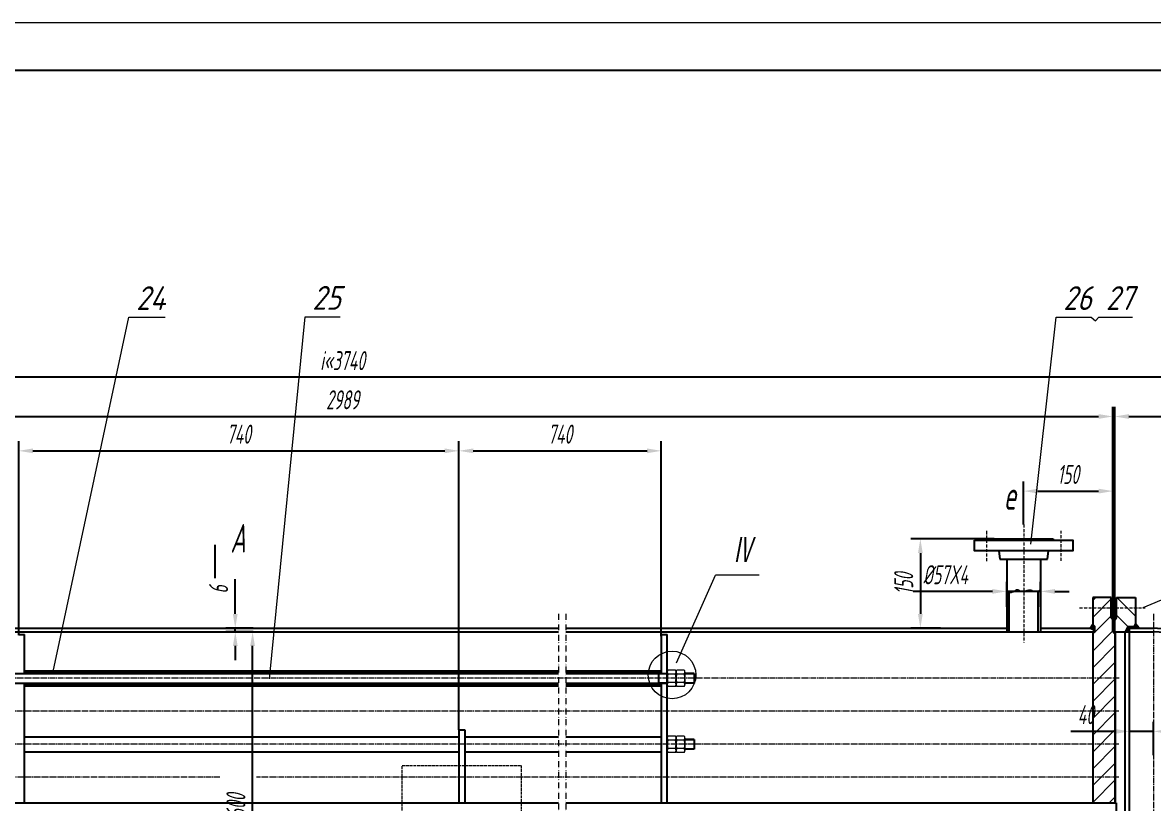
# Model space of a CAD drawing. Header units: millimetres. Extents: x 77 to 6805, y 49 to 4801.
# Drawn here: x 1840 to 3741, y 3490 to 4801 of the extents above; entities that cross this region are included whole.
import ezdxf

# ---------------------------------------------------------------- set-up
doc = ezdxf.new("R2010")
doc.units = ezdxf.units.MM
doc.header["$PDMODE"] = 3
for name, pattern in [('GEN3', [6.25, 5, -1.25]), ('GEN4A', [17.5, 10, -2.5, 0, -2.5, 0, -2.5]), ('GEN7', [13.75, 10, -1.25, 1.25, -1.25]), ('GEN7A', [7.5, 5, -1.25, 0, -1.25])]:
    doc.linetypes.add(name, pattern=pattern)
for name, color, linetype, lineweight in [('0N', 7, 'Continuous', 18), ('3', 6, 'GEN3', 18), ('4', 3, 'Continuous', 18), ('4A', 3, 'GEN4A', 18), ('5', 3, 'Continuous', 18), ('6', 2, 'Continuous', 18), ('7', 4, 'GEN7', 18), ('7A', 4, 'GEN7A', 18), ('8', 1, 'Continuous', 18), ('TILE1', 5, 'Continuous', 18)]:
    doc.layers.add(name, color=color, linetype=linetype, lineweight=lineweight)
doc.styles.add('HZ', font='gbeitc.shx', dxfattribs={"width": 0.7, "bigfont": 'hztxt.shx'})
doc.styles.get("Standard").update_dxf_attribs({"font": 'gbeitc.shx', "bigfont": 'hztxt.shx'})
doc.dimstyles.new('GEN-ISO', dxfattribs={"dimscale": 8, "dimtxt": 4, "dimasz": 3, "dimexe": 2, "dimexo": 0, "dimgap": 1.5, "dimtad": 1, "dimzin": 0, "dimdsep": 46, "dimtxsty": 'HZ', "dimblk1": 'CLOSED', "dimblk2": 'CLOSED', "dimcen": 0, "dimdle": 6, "dimclrd": 256, "dimclre": 256, "dimclrt": 2, "dimadec": 0, "dimazin": 0, "dimtfac": 1, "dimtdec": 3, "dimtmove": 0, "dimatfit": 2, "dimldrblk": 'CLOSED', "dimfxl": 0, "dimtolj": 1, "dimtzin": 0, "dimarcsym": 0})

# ---------------------------------------------------------------- blocks, each defined once
blk = doc.blocks.new('*D56')
at = {"layer": '5', "lineweight": -2}
for p, q in [((3522.6, 3958.1), (3522.6, 4030.3)), ((3672.6, 3798.1), (3672.6, 4030.3)), ((3546.6, 4014.3), (3648.6, 4014.3))]:
    blk.add_line(p, q, dxfattribs=at)
at = {"layer": '5'}
for points in [[(3546.6, 4018.3), (3546.6, 4010.3), (3522.6, 4014.3)], [(3648.6, 4018.3), (3648.6, 4010.3), (3672.6, 4014.3)]]:
    blk.add_solid(points, dxfattribs=at)
at = {"layer": 'Defpoints', "color": 0}
for p in [(3672.6, 4014.3), (3522.6, 3958.1), (3672.6, 3798.1)]:
    blk.add_point(p, dxfattribs=at)
at = {"layer": '5', "color": 2, "insert": (3597.6, 4042.3), "char_height": 32, "attachment_point": 5, "style": 'HZ'}
blk.add_mtext('\\A1;150', dxfattribs=at)
blk = doc.blocks.new('_CLOSED')
at = {"color": 0, "linetype": 'ByBlock', "lineweight": -2}
for p, q in [((-1, 0.166667), (0, 0)), ((-1, 0.166667), (-1, -0.166667)), ((0, 0), (-1, -0.166667)), ((0, 0), (-1, 0))]:
    blk.add_line(p, q, dxfattribs=at)
blk = doc.blocks.new('GENPOS13')
at = {"color": 0}
for tag, p in [('1GENPOS', (0, 0)), ('2GENPOS', (0, -1.5)), ('3GENPOS', (0, -3)), ('4GENPOS', (0, -4.5)), ('5GENPOS', (0, -6)), ('6GENPOS', (0, -7.5)), ('8GENPOS', (0, -10.5)), ('7GENPOS', (0, -9)), ('9GENPOS', (0, -12)), ('10GENPOS', (0, -13.5)), ('11GENPOS', (0, -15)), ('12GENPOS', (0, -16.5)), ('13GENPOS', (0, -18)), ('14GENPOS', (0, -19.5)), ('15GENPOS', (0, -21)), ('16GENPOS', (0, -22.5)), ('17GENPOS', (0, -24)), ('18GENPOS', (0, -25.5)), ('19GENPOS', (0, -27)), ('20GENPOS', (0, -28.5)), ('21GENPOS', (0, -30)), ('22GENPOS', (0, -31.5)), ('23GENPOS', (0, -33)), ('0GENPOS', (0, -34.5))]:
    blk.add_attdef(tag, p, '', height=1, dxfattribs=at)
blk = doc.blocks.new('*D57')
at = {"layer": '5', "lineweight": -2}
for p, q in [((3494.1, 3819.7), (3494.1, 3861.8)), ((3551.1, 3819.7), (3551.1, 3861.8)), ((3470.1, 3845.8), (3336.8, 3845.8)), ((3551.1, 3845.8), (3494.1, 3845.8)), ((3575.1, 3845.8), (3599.1, 3845.8))]:
    blk.add_line(p, q, dxfattribs=at)
at = {"layer": '5'}
for points in [[(3470.1, 3849.8), (3470.1, 3841.8), (3494.1, 3845.8)], [(3575.1, 3849.8), (3575.1, 3841.8), (3551.1, 3845.8)]]:
    blk.add_solid(points, dxfattribs=at)
at = {"layer": 'Defpoints', "color": 0}
for p in [(3494.1, 3845.8), (3494.1, 3819.7), (3551.1, 3819.7)]:
    blk.add_point(p, dxfattribs=at)
at = {"layer": '5', "color": 2, "insert": (3391.4, 3873.8), "char_height": 32, "attachment_point": 5, "style": 'HZ'}
blk.add_mtext('\\A1;%%C57X4', dxfattribs=at)
blk = doc.blocks.new('*D58')
at = {"layer": '5', "lineweight": -2}
for p, q in [((709.6, 3625.4), (709.6, 4221.5)), ((4046.6, 3684.5), (4046.6, 4221.5)), ((4022.6, 4205.5), (733.6, 4205.5))]:
    blk.add_line(p, q, dxfattribs=at)
at = {"layer": '5'}
for points in [[(733.6, 4209.5), (733.6, 4201.5), (709.6, 4205.5)], [(4022.6, 4209.5), (4022.6, 4201.5), (4046.6, 4205.5)]]:
    blk.add_solid(points, dxfattribs=at)
at = {"layer": 'Defpoints', "color": 0}
for p in [(709.6, 4205.5), (4046.6, 3684.5), (709.6, 3625.4)]:
    blk.add_point(p, dxfattribs=at)
at = {"layer": '5', "color": 2, "insert": (2378.1, 4233.5), "char_height": 32, "attachment_point": 5, "style": 'HZ'}
blk.add_mtext('\\A1;¡«3740', dxfattribs=at)
blk = doc.blocks.new('*D59')
at = {"layer": '5', "lineweight": -2}
for p, q in [((1083.6, 4070), (1083.6, 4155.7)), ((3672.6, 3798.1), (3672.6, 4155.7)), ((1107.6, 4139.7), (3648.6, 4139.7))]:
    blk.add_line(p, q, dxfattribs=at)
at = {"layer": '5'}
for points in [[(1107.6, 4143.7), (1107.6, 4135.7), (1083.6, 4139.7)], [(3648.6, 4143.7), (3648.6, 4135.7), (3672.6, 4139.7)]]:
    blk.add_solid(points, dxfattribs=at)
at = {"layer": 'Defpoints', "color": 0}
for p in [(3672.6, 4139.7), (1083.6, 4070), (3672.6, 3798.1)]:
    blk.add_point(p, dxfattribs=at)
at = {"layer": '5', "color": 2, "insert": (2378.1, 4167.7), "char_height": 32, "attachment_point": 5, "style": 'HZ'}
blk.add_mtext('\\A1;2989', dxfattribs=at)
blk = doc.blocks.new('GB-A1')
blk.add_lwpolyline([(25, 10), (25, 584), (831, 584), (831, 10)], close=True)
at = {"layer": 'TILE1'}
blk.add_lwpolyline([(0, 594), (841, 594), (841, 0), (0, 0)], dxfattribs=at)
for tag, p in [('MAX', (841, 594)), ('RU', (831, 584)), ('INSERT', (831, 10))]:
    blk.add_attdef(tag, p, '', height=3.5)
blk = doc.blocks.new('*D44')
at = {"layer": '5', "lineweight": -2}
for p, q in [((3473.1, 3934.1), (3333, 3934.1)), ((3349, 3910.1), (3349, 3808.1)), ((3382.6, 3784.1), (3333, 3784.1))]:
    blk.add_line(p, q, dxfattribs=at)
at = {"layer": '5'}
for points in [[(3345, 3910.1), (3353, 3910.1), (3349, 3934.1)], [(3345, 3808.1), (3353, 3808.1), (3349, 3784.1)]]:
    blk.add_solid(points, dxfattribs=at)
at = {"layer": 'Defpoints', "color": 0}
for p in [(3473.1, 3934.1), (3349, 3784.1), (3382.6, 3784.1)]:
    blk.add_point(p, dxfattribs=at)
at = {"layer": '5', "color": 2, "insert": (3321, 3859.1), "char_height": 32, "attachment_point": 5, "rotation": 90, "style": 'HZ'}
blk.add_mtext('\\A1;150', dxfattribs=at)
blk = doc.blocks.new('*D45')
at = {"layer": '5', "lineweight": -2}
for p, q in [((2573.6, 3613.1), (2573.6, 4098)), ((2913.6, 3770.6), (2913.6, 4098)), ((2597.6, 4082), (2889.6, 4082))]:
    blk.add_line(p, q, dxfattribs=at)
at = {"layer": '5'}
for points in [[(2597.6, 4086), (2597.6, 4078), (2573.6, 4082)], [(2889.6, 4086), (2889.6, 4078), (2913.6, 4082)]]:
    blk.add_solid(points, dxfattribs=at)
at = {"layer": 'Defpoints', "color": 0}
for p in [(2913.6, 4082), (2913.6, 3770.6), (2573.6, 3613.1)]:
    blk.add_point(p, dxfattribs=at)
at = {"layer": '5', "color": 2, "insert": (2743.6, 4110), "char_height": 32, "attachment_point": 5, "style": 'HZ'}
blk.add_mtext('\\A1;740', dxfattribs=at)
blk = doc.blocks.new('*D46')
at = {"layer": '5', "lineweight": -2}
for p, q in [((1833.6, 3772.4), (1833.6, 4098)), ((2573.6, 3613.1), (2573.6, 4098)), ((1857.6, 4082), (2549.6, 4082))]:
    blk.add_line(p, q, dxfattribs=at)
at = {"layer": '5'}
for points in [[(1857.6, 4086), (1857.6, 4078), (1833.6, 4082)], [(2549.6, 4086), (2549.6, 4078), (2573.6, 4082)]]:
    blk.add_solid(points, dxfattribs=at)
at = {"layer": 'Defpoints', "color": 0}
for p in [(2573.6, 4082), (1833.6, 3772.4), (2573.6, 3613.1)]:
    blk.add_point(p, dxfattribs=at)
at = {"layer": '5', "color": 2, "insert": (2203.6, 4110), "char_height": 32, "attachment_point": 5, "style": 'HZ'}
blk.add_mtext('\\A1;740', dxfattribs=at)
blk = doc.blocks.new('*D52')
at = {"layer": '5', "lineweight": -2}
for p, q in [((2227.9, 3778.1), (2210.7, 3778.1)), ((2226.7, 3202.1), (2226.7, 3754.1)), ((2227.9, 3178.1), (2210.7, 3178.1))]:
    blk.add_line(p, q, dxfattribs=at)
at = {"layer": '5'}
for points in [[(2222.7, 3754.1), (2230.7, 3754.1), (2226.7, 3778.1)], [(2222.7, 3202.1), (2230.7, 3202.1), (2226.7, 3178.1)]]:
    blk.add_solid(points, dxfattribs=at)
at = {"layer": 'Defpoints', "color": 0}
for p in [(2226.7, 3778.1), (2227.9, 3778.1), (2227.9, 3178.1)]:
    blk.add_point(p, dxfattribs=at)
at = {"layer": '5', "color": 2, "insert": (2198.7, 3478.1), "char_height": 32, "attachment_point": 5, "rotation": 90, "style": 'HZ'}
blk.add_mtext('\\A1;%%C600', dxfattribs=at)
blk = doc.blocks.new('*D53')
at = {"layer": '5', "lineweight": -2}
for p, q in [((2197.6, 3808.1), (2197.6, 3866.2)), ((2227.9, 3784.1), (2181.6, 3784.1)), ((2197.6, 3778.1), (2197.6, 3784.1)), ((2227.9, 3778.1), (2181.6, 3778.1)), ((2197.6, 3754.1), (2197.6, 3730.1))]:
    blk.add_line(p, q, dxfattribs=at)
at = {"layer": '5'}
for points in [[(2193.6, 3808.1), (2201.6, 3808.1), (2197.6, 3784.1)], [(2193.6, 3754.1), (2201.6, 3754.1), (2197.6, 3778.1)]]:
    blk.add_solid(points, dxfattribs=at)
at = {"layer": 'Defpoints', "color": 0}
for p in [(2197.6, 3784.1), (2227.9, 3784.1), (2227.9, 3778.1)]:
    blk.add_point(p, dxfattribs=at)
at = {"layer": '5', "color": 2, "insert": (2169.6, 3849.2), "char_height": 32, "attachment_point": 5, "rotation": 90, "style": 'HZ'}
blk.add_mtext('\\A1;6', dxfattribs=at)
blk = doc.blocks.new('*D64')
at = {"layer": '5', "lineweight": -2}
for p, q in [((3675.6, 3798.1), (3675.6, 4155.7)), ((3896.6, 3625.4), (3896.6, 4155.7)), ((3699.6, 4139.7), (3872.6, 4139.7))]:
    blk.add_line(p, q, dxfattribs=at)
at = {"layer": '5'}
for points in [[(3699.6, 4143.7), (3699.6, 4135.7), (3675.6, 4139.7)], [(3872.6, 4143.7), (3872.6, 4135.7), (3896.6, 4139.7)]]:
    blk.add_solid(points, dxfattribs=at)
at = {"layer": 'Defpoints', "color": 0}
for p in [(3896.6, 4139.7), (3675.6, 3798.1), (3896.6, 3625.4)]:
    blk.add_point(p, dxfattribs=at)
at = {"layer": '5', "color": 2, "insert": (3786.1, 4167.7), "char_height": 32, "attachment_point": 5, "style": 'HZ'}
blk.add_mtext('\\A1;221', dxfattribs=at)
blk = doc.blocks.new('*X23')
at = {"color": 0}
for p, q in [((10621.7, 3720.3), (10626.8, 3725.4)), ((10621.7, 3692), (10652.7, 3723)), ((10624.7, 3666.7), (10652.7, 3694.7)), ((10621.7, 3635.4), (10655.7, 3669.4)), ((10621.7, 3663.7), (10624.3, 3666.4)), ((10621.7, 3607.2), (10659.7, 3645.2)), ((10621.7, 3578.9), (10659.7, 3616.9)), ((10621.7, 3550.6), (10659.7, 3588.6)), ((10621.7, 3522.3), (10659.7, 3560.3)), ((10621.7, 3494), (10659.7, 3532)), ((10621.7, 3465.7), (10659.7, 3503.7)), ((10621.7, 3437.4), (10659.7, 3475.4)), ((10621.7, 3409.2), (10659.7, 3447.2)), ((10621.7, 3380.9), (10659.7, 3418.9)), ((10649.5, 3380.4), (10659.7, 3390.6))]:
    blk.add_line(p, q, dxfattribs=at)
blk = doc.blocks.new('*D71')
at = {"layer": '5', "lineweight": -2}
for p, q in [((3700.6, 3570.9), (3700.6, 3626.6)), ((3740.6, 3570.9), (3740.6, 3626.6)), ((3676.6, 3610.6), (3601.8, 3610.6)), ((3740.6, 3610.6), (3700.6, 3610.6)), ((3764.6, 3610.6), (3788.6, 3610.6))]:
    blk.add_line(p, q, dxfattribs=at)
at = {"layer": '5'}
for points in [[(3676.6, 3614.6), (3676.6, 3606.6), (3700.6, 3610.6)], [(3764.6, 3614.6), (3764.6, 3606.6), (3740.6, 3610.6)]]:
    blk.add_solid(points, dxfattribs=at)
at = {"layer": 'Defpoints', "color": 0}
for p in [(3700.6, 3610.6), (3700.6, 3570.9), (3740.6, 3570.9)]:
    blk.add_point(p, dxfattribs=at)
at = {"layer": '5', "color": 2, "insert": (3627.2, 3638.6), "char_height": 32, "attachment_point": 5, "style": 'HZ'}
blk.add_mtext('\\A1;40', dxfattribs=at)
blk = doc.blocks.new('*X15')
at = {"color": 0}
for p, q in [((7697.7, 3676.8), (7700.7, 3679.8)), ((7697.7, 3674.5), (7701.6, 3678.5)), ((7697.7, 3672.2), (7702.5, 3677.1)), ((7697.7, 3670), (7703.4, 3675.7)), ((7700.8, 3671.7), (7697.7, 3674.9)), ((7699.4, 3670.9), (7697.7, 3672.6)), ((7697.9, 3670.1), (7697.7, 3670.4)), ((7702.2, 3672.6), (7697.8, 3677)), ((7703.7, 3673.4), (7698.9, 3678.2)), ((7703, 3676.3), (7700, 3679.3)), ((7702.9, 3672.9), (7704.3, 3674.4))]:
    blk.add_line(p, q, dxfattribs=at)
blk = doc.blocks.new('*X21')
at = {"color": 0}
for p, q in [((10693.7, 3694), (10662.2, 3725.4)), ((10693.7, 3724.5), (10692.8, 3725.4)), ((10681.2, 3675.9), (10661.7, 3695.4))]:
    blk.add_line(p, q, dxfattribs=at)
blk = doc.blocks.new('*X16')
at = {"color": 0}
for p, q in [((7663.7, 3682.4), (7666.7, 3685.4)), ((7666.7, 3678.7), (7663.7, 3681.7))]:
    blk.add_line(p, q, dxfattribs=at)
blk = doc.blocks.new('*X13')
at = {"color": 0}
for p, q in [((7624, 3673.9), (7623.2, 3674.6)), ((7624, 3675.5), (7629, 3680.5)), ((7626.2, 3673.9), (7624.3, 3675.9)), ((7624.7, 3673.9), (7629.8, 3679.1)), ((7628.5, 3673.9), (7625.3, 3677.1)), ((7630.7, 3673.9), (7626.3, 3678.3)), ((7626.9, 3673.9), (7630.7, 3677.6)), ((7631.7, 3675.3), (7627.4, 3679.6)), ((7629.4, 3679.7), (7628.4, 3680.8)), ((7629.2, 3673.9), (7631.5, 3676.2)), ((7631.4, 3673.9), (7631.7, 3674.1))]:
    blk.add_line(p, q, dxfattribs=at)
blk = doc.blocks.new('*X14')
at = {"color": 0}
for p, q in [((7638.7, 3674.3), (7640.2, 3675.9)), ((7638.7, 3672.1), (7642, 3675.4)), ((7645.8, 3667.9), (7638.7, 3675.1)), ((7638.7, 3669.8), (7642.8, 3673.9)), ((7643.5, 3667.9), (7638.7, 3672.8)), ((7641.3, 3667.9), (7638.7, 3670.5)), ((7639, 3667.9), (7638.7, 3668.3)), ((7639, 3667.9), (7643.6, 3672.5)), ((7643.8, 3672.1), (7640.1, 3675.9)), ((7641.3, 3667.9), (7644.4, 3671.1)), ((7643.5, 3667.9), (7645.3, 3669.6)), ((7645.8, 3667.9), (7646.1, 3668.2))]:
    blk.add_line(p, q, dxfattribs=at)

msp = doc.modelspace()

# ---------------------------------------------------------------- linework, layer by layer
for p, q in [((3473.1305, 3934.1312), (3572.1305, 3934.1312)), ((3473.1305, 3932.1312), (3473.1305, 3934.1312)), ((3572.1305, 3934.1312), (3572.1305, 3932.1312)), ((2163.023, 3924.2937), (2163.023, 3867.9154)), ((3480.6305, 3914.1312), (3482.6305, 3900.1312)), ((3482.6305, 3900.1312), (3562.6305, 3900.1312)), ((3494.1305, 3900.1312), (3494.1305, 3778.1312)), ((3551.1305, 3900.1312), (3551.1305, 3778.1312)), ((3562.6305, 3900.1312), (3564.6305, 3914.1312)), ((3498.1305, 3778.1312), (3498.1305, 3843.3116)), ((3547.1305, 3778.1312), (3547.1305, 3846.8537)), ((3638.6305, 3835.6312), (3638.6305, 3790.1312)), ((3669.6305, 3835.6312), (3638.6305, 3835.6312)), ((3669.6305, 3801.1312), (3669.6305, 3835.6312)), ((3678.6305, 3801.1312), (3678.6305, 3835.6312)), ((3678.6305, 3835.6312), (3710.6305, 3835.6312)), ((3710.6305, 3835.6312), (3710.6305, 3791.3274)), ((3672.6305, 3798.1312), (3669.6305, 3801.1312)), ((3675.6305, 3798.1312), (3678.6305, 3801.1312)), ((1496.1305, 3784.1312), (2740.9447, 3784.1312)), ((2752.9447, 3784.1312), (3494.1305, 3784.1312)), ((3551.1305, 3784.1312), (3634.7023, 3784.1312)), ((3634.7023, 3784.1312), (3638.6305, 3790.1312)), ((3641.6305, 3780.1312), (3634.7023, 3784.1312)), ((3638.6305, 3790.1312), (3641.6305, 3787.1312)), ((3641.6305, 3787.1312), (3641.6305, 3776.6312)), ((3672.6305, 3778.1312), (3672.6305, 3798.1312)), ((3675.6305, 3775.1312), (3675.6305, 3798.1312)), ((3697.6305, 3786.1312), (3693.0117, 3778.1312)), ((3707.6305, 3786.1312), (3697.6305, 3786.1312)), ((3700.6305, 3170.1312), (3700.6305, 3786.1312)), ((3700.6305, 3784.1312), (3740.6305, 3784.1312)), ((3710.6305, 3791.3274), (3707.6305, 3786.1312)), ((3707.6305, 3786.1312), (3707.6305, 3784.1312)), ((3716.6305, 3784.1312), (3710.6305, 3791.3274)), ((1496.1305, 3778.1312), (2740.9447, 3778.1312)), ((1833.6305, 3773.1312), (1843.6305, 3773.1312)), ((1843.6305, 3707.8337), (1843.6305, 3773.1312)), ((2752.9447, 3778.1312), (3641.6305, 3778.1312)), ((2913.6305, 3773.1312), (2913.6305, 3707.8337)), ((2913.6305, 3773.1312), (2923.6305, 3773.1312)), ((2923.6305, 3490.6312), (2923.6305, 3773.1312)), ((3638.6305, 3776.6312), (3638.6305, 3490.6312)), ((3641.6305, 3776.6312), (3638.6305, 3776.6312)), ((3672.6305, 3778.1312), (3676.6305, 3774.1312)), ((3675.6305, 3778.1312), (3740.6305, 3778.1312)), ((3676.6305, 3778.1312), (3676.6305, 3490.6312)), ((3676.6305, 3490.6312), (3676.6305, 3774.1312)), ((3693.0117, 3178.1312), (3693.0117, 3778.1312)), ((1097.6305, 3707.8337), (2740.9447, 3707.8337)), ((1843.6305, 3712.3337), (2740.9447, 3712.3337)), ((1843.6305, 3710.3337), (2740.9447, 3710.3337)), ((2752.9447, 3712.3337), (2913.6305, 3712.3337)), ((2752.9447, 3710.3337), (2913.6305, 3710.3337)), ((2752.9447, 3707.8337), (2923.6305, 3707.8337)), ((2908.6305, 3707.8337), (2908.6305, 3691.8337)), ((2968.6305, 3707.8337), (2953.2305, 3707.8337)), ((2968.6305, 3707.8337), (2968.6305, 3691.8337)), ((1097.6305, 3691.8337), (2740.9447, 3691.8337)), ((1843.6305, 3490.6312), (1843.6305, 3691.8337)), ((1843.6305, 3689.3337), (2740.9447, 3689.3337)), ((1843.6305, 3687.3337), (2740.9447, 3687.3337)), ((2752.9447, 3691.8337), (2923.6305, 3691.8337)), ((2752.9447, 3689.3337), (2913.6305, 3689.3337)), ((2752.9447, 3687.3337), (2913.6305, 3687.3337)), ((2913.6305, 3691.8337), (2913.6305, 3490.6312)), ((2968.6305, 3691.8337), (2953.2305, 3691.8337)), ((2573.6305, 3490.6312), (2573.6305, 3613.1312)), ((2573.6305, 3613.1312), (2583.6305, 3613.1312)), ((2583.6305, 3613.1312), (2583.6305, 3490.6312)), ((1843.6305, 3601.4825), (2573.6305, 3601.4825)), ((2583.6305, 3601.4825), (2740.9447, 3601.4825)), ((2752.9447, 3601.4825), (2913.6305, 3601.4825)), ((2968.6305, 3596.9825), (2953.2305, 3596.9825)), ((2968.6305, 3596.9825), (2968.6305, 3580.9825)), ((1843.6305, 3576.4825), (2573.6305, 3576.4825)), ((2583.6305, 3576.4825), (2740.9447, 3576.4825)), ((2752.9447, 3576.4825), (2913.6305, 3576.4825)), ((2968.6305, 3580.9825), (2953.2305, 3580.9825)), ((1078.1305, 3490.6312), (2740.9447, 3490.6312)), ((2752.9447, 3490.6312), (3678.1305, 3490.6312)), ((3678.1305, 3490.6312), (3678.1305, 3465.6312))]:
    msp.add_line(p, q)
for points in [[(3440.1305, 3932.1312), (3605.1305, 3932.1312), (3605.1305, 3914.1312), (3440.1305, 3914.1312)], [(3675.6305, 3797.6312), (3672.6305, 3797.6312), (3672.6305, 3779.6312), (3675.6305, 3779.6312)]]:
    msp.add_lwpolyline(points, close=True)
for major_axis, ratio, start_param, end_param in [((0, 306), 0.509803922, 4.931457256, 6.283185307), ((0, -300), 0.5, 0, 3.141592654)]:
    msp.add_ellipse((3740.6305, 3478.1312), major_axis=major_axis, ratio=ratio, start_param=start_param, end_param=end_param)
at = {"layer": '0N'}
for p, q in [((2923.6305, 3710.2287), (2923.6305, 3689.4387)), ((2937.2415, 3713.6937), (2924.8195, 3713.6937)), ((2937.2415, 3706.7637), (2924.8195, 3706.7637)), ((2938.4305, 3710.2287), (2938.4305, 3689.4387)), ((2938.4305, 3710.2287), (2938.4305, 3689.4387)), ((2952.0415, 3713.6937), (2939.6195, 3713.6937)), ((2952.0415, 3706.7637), (2939.6195, 3706.7637)), ((2953.2305, 3710.2287), (2953.2305, 3689.4387)), ((2937.2415, 3692.9037), (2924.8195, 3692.9037)), ((2952.0415, 3692.9037), (2939.6195, 3692.9037)), ((2937.2415, 3685.9737), (2924.8195, 3685.9737)), ((2952.0415, 3685.9737), (2939.6195, 3685.9737)), ((2923.6305, 3599.3775), (2923.6305, 3578.5875)), ((2937.2415, 3602.8425), (2924.8195, 3602.8425)), ((2937.2415, 3595.9125), (2924.8195, 3595.9125)), ((2938.4305, 3599.3775), (2938.4305, 3578.5875)), ((2938.4305, 3599.3775), (2938.4305, 3578.5875)), ((2952.0415, 3602.8425), (2939.6195, 3602.8425)), ((2952.0415, 3595.9125), (2939.6195, 3595.9125)), ((2953.2305, 3599.3775), (2953.2305, 3578.5875)), ((2937.2415, 3582.0525), (2924.8195, 3582.0525)), ((2937.2415, 3575.1225), (2924.8195, 3575.1225)), ((2952.0415, 3582.0525), (2939.6195, 3582.0525)), ((2952.0415, 3575.1225), (2939.6195, 3575.1225))]:
    msp.add_line(p, q, dxfattribs=at)
for centre, radius, start, end in [((2929.2739, 3710.2287), 5.6434, 142.1211205, 180), ((2929.2739, 3710.2287), 5.6434, 180, 217.8788795), ((2944.4205, 3699.8337), 20.79, 160.5287794, 199.4712206), ((2932.7872, 3710.2287), 5.6434, 0, 37.8788795), ((2932.7872, 3710.2287), 5.6434, 322.1211205, 0), ((2917.6405, 3699.8337), 20.79, 340.5287794, 19.4712206), ((2944.0739, 3710.2287), 5.6434, 142.1211205, 180), ((2944.0739, 3710.2287), 5.6434, 180, 217.8788795), ((2959.2205, 3699.8337), 20.79, 160.5287794, 199.4712206), ((2947.5872, 3710.2287), 5.6434, 0, 37.8788795), ((2947.5872, 3710.2287), 5.6434, 322.1211205, 0), ((2932.4405, 3699.8337), 20.79, 340.5287794, 19.4712206), ((2929.2739, 3689.4387), 5.6434, 142.1211205, 180), ((2929.2739, 3689.4387), 5.6434, 180, 217.8788795), ((2932.7872, 3689.4387), 5.6434, 0, 37.8788795), ((2932.7872, 3689.4387), 5.6434, 322.1211205, 360), ((2944.0739, 3689.4387), 5.6434, 142.1211205, 180), ((2944.0739, 3689.4387), 5.6434, 180, 217.8788795), ((2947.5872, 3689.4387), 5.6434, 360, 37.8788795), ((2947.5872, 3689.4387), 5.6434, 322.1211205, 0), ((2929.2739, 3599.3775), 5.6434, 142.1211205, 180), ((2929.2739, 3599.3775), 5.6434, 180, 217.8788795), ((2944.4205, 3588.9825), 20.79, 160.5287794, 199.4712206), ((2932.7872, 3599.3775), 5.6434, 0, 37.8788795), ((2932.7872, 3599.3775), 5.6434, 322.1211205, 360), ((2917.6405, 3588.9825), 20.79, 340.5287794, 19.4712206), ((2944.0739, 3599.3775), 5.6434, 142.1211205, 180), ((2944.0739, 3599.3775), 5.6434, 180, 217.8788795), ((2959.2205, 3588.9825), 20.79, 160.5287794, 199.4712206), ((2947.5872, 3599.3775), 5.6434, 0, 37.8788795), ((2947.5872, 3599.3775), 5.6434, 322.1211205, 0), ((2932.4405, 3588.9825), 20.79, 340.5287794, 19.4712206), ((2929.2739, 3578.5875), 5.6434, 142.1211205, 180), ((2929.2739, 3578.5875), 5.6434, 180, 217.8788795), ((2932.7872, 3578.5875), 5.6434, 0, 37.8788795), ((2932.7872, 3578.5875), 5.6434, 322.1211205, 360), ((2944.0739, 3578.5875), 5.6434, 142.1211205, 180), ((2944.0739, 3578.5875), 5.6434, 180, 217.8788795), ((2947.5872, 3578.5875), 5.6434, 0, 37.8788795), ((2947.5872, 3578.5875), 5.6434, 322.1211205, 0)]:
    msp.add_arc(centre, radius, start, end, dxfattribs=at)
at = {"layer": '3'}
msp.add_lwpolyline([(2478.1305, 3553.1312), (2678.1305, 3553.1312), (2678.1305, 3403.1312), (2478.1305, 3403.1312)], close=True, dxfattribs=at)
at = {"layer": '4'}
for p, q in [((2938.9172, 3725.8635), (3004.8252, 3872.9161)), ((3077.8721, 3872.9161), (3004.8252, 3872.9161)), ((2923.6305, 3706.7512), (2908.6305, 3706.7512)), ((2968.6305, 3706.7512), (2953.2305, 3706.7512)), ((2908.6305, 3692.9162), (2923.6305, 3692.9162)), ((2953.2305, 3692.9162), (2968.6305, 3692.9162)), ((2968.6305, 3595.9), (2953.2305, 3595.9)), ((2953.2305, 3582.065), (2968.6305, 3582.065))]:
    msp.add_line(p, q, dxfattribs=at)
msp.add_lwpolyline([(3494.1305, 3843.1914), (3494.4111, 3843.1524), (3498.5525, 3843.3297), (3501.9687, 3844.133), (3504.7606, 3845.3214), (3507.0286, 3846.6535), (3508.8735, 3847.8882), (3510.3959, 3848.7843), (3511.6893, 3849.1609), (3512.8186, 3849.0784), (3513.8418, 3848.6577), (3514.8166, 3848.0196), (3515.8009, 3847.2849), (3516.8526, 3846.5743), (3518.0295, 3846.0087), (3519.3894, 3845.7088), (3520.9725, 3845.758), (3522.7477, 3846.0901), (3524.6663, 3846.6011), (3526.6795, 3847.1874), (3528.7387, 3847.7452), (3530.795, 3848.1707), (3532.7997, 3848.3601), (3534.704, 3848.2097), (3536.4923, 3847.6756), (3538.281, 3846.9529), (3540.2195, 3846.2968), (3542.4574, 3845.9623), (3545.1441, 3846.2044), (3548.4291, 3847.2782), (3551.1305, 3848.7255)], dxfattribs=at)
msp.add_circle((2931.7096, 3705.3764), 40, dxfattribs=at)
at = {"layer": '4A'}
for p, q in [((2740.9447, 3808.1312), (2740.9447, 3148.1312)), ((2752.9447, 3808.1312), (2752.9447, 3148.1312))]:
    msp.add_line(p, q, dxfattribs=at)
at = {"layer": '5'}
for points in [[(1891.6236, 3711.2665), (2019.0049, 4306.5586), (2080.0206, 4306.5586)], [(2254.9791, 3698.872), (2315.1294, 4307.041), (2373.802, 4307.041)], [(3534.8346, 3924.9628), (3577.1512, 4306.6645), (3636.1512, 4306.6645)], [(3636.1512, 4306.6645), (3643.3243, 4300.1708), (3648.7379, 4306.6645), (3705.7537, 4306.6645)], [(3723.6691, 3818.8597), (4165.9936, 4003.6768), (4223.0094, 4003.6768)]]:
    msp.add_lwpolyline(points, dxfattribs=at)
msp.add_lwpolyline([(2111.9764, 3924.2937, 0, 8.0324, 0), (2135.9764, 3924.2937, 0, 0, 0), (2162.7976, 3924.2937, 0, 0, 0)], format="xyseb", dxfattribs=at)
at = {"layer": '7'}
for p, q in [((3740.6305, 3808.1312), (3740.6305, 3152.2653)), ((3682.8793, 3699.8337), (1077.5062, 3699.8337)), ((3682.52, 3644.4081), (1077.5062, 3644.4081)), ((3682.52, 3588.9825), (1077.5062, 3588.9825)), ((2171.4409, 3533.5568), (1077.5062, 3533.5568)), ((3682.52, 3533.5568), (2233.0933, 3533.5568))]:
    msp.add_line(p, q, dxfattribs=at)
at = {"layer": '7A'}
for p, q in [((3522.6305, 3958.1312), (3522.6305, 3760.1312)), ((3460.1305, 3947.4358), (3460.1305, 3895.9302)), ((3585.1305, 3947.8414), (3585.1305, 3896.7413)), ((3616.6801, 3818.1312), (3727.0516, 3818.1312))]:
    msp.add_line(p, q, dxfattribs=at)

# ---------------------------------------------------------------- block references
at = {"xscale": 8, "yscale": 8, "zscale": 8}
msp.add_blockref('GB-A1', (77.406, 49.477), dxfattribs=at)
at = {"layer": '6', "color": 7}
ref = msp.add_blockref('GENPOS13', (2031.0049, 4318.5586), dxfattribs=dict(at, xscale=8, yscale=8, zscale=8))
ref.add_attrib('1GENPOS', '24', (2031.0049, 4318.5586), dxfattribs={"layer": '0', "color": 0, "height": 40})
ref = msp.add_blockref('GENPOS13', (2327.1294, 4319.041), dxfattribs=dict(at, xscale=8, yscale=8, zscale=8))
ref.add_attrib('1GENPOS', '25', (2327.1294, 4319.041), dxfattribs={"layer": '0', "color": 0, "height": 40})
ref = msp.add_blockref('GENPOS13', (3589.1512, 4318.6645), dxfattribs=dict(at, xscale=8, yscale=8, zscale=8))
ref.add_attrib('1GENPOS', '26', (3589.1512, 4318.6645), dxfattribs={"layer": '0', "color": 0, "height": 40})
ref = msp.add_blockref('GENPOS13', (3660.7379, 4318.6645), dxfattribs=dict(at, xscale=8, yscale=8, zscale=8))
ref.add_attrib('1GENPOS', '27', (3660.7379, 4318.6645), dxfattribs={"layer": '0', "color": 0, "height": 40})
at = {"layer": '8'}
for name in ['*X23', '*X21']:
    msp.add_blockref(name, (-6983.0236, 110.221), dxfattribs=at)
at = {"layer": '8', "xscale": -1}
for name in ['*X15', '*X16', '*X14', '*X13']:
    msp.add_blockref(name, (11339.2847, 110.221), dxfattribs=at)

# ---------------------------------------------------------------- texts
at = {"layer": '6', "char_height": 48, "attachment_point": 7, "style": 'HZ'}
for s, insert, width in [('e', (3489.1693, 3983.0117), 34.87104), ('A', (2189.4629, 3910.9341), 34.87104), ('Ⅳ', (3032.3822, 3890.5769), 69.74208)]:
    msp.add_mtext(s, dxfattribs=dict(at, insert=insert, width=width))

# ---------------------------------------------------------------- dimensions: what is measured, and where the dimension line sits
at = {"layer": '5'}
for base, p1, p2, text, picture, middle in [((709.6305, 4205.4936), (4046.6305, 3684.5047), (709.6305, 3625.3836), '¡«3740', '*D58', (2378.1305, 4233.4936)), ((3672.6305, 4139.6521), (1083.6305, 4069.9887), (3672.6305, 3798.1312), '2989', '*D59', (2378.1305, 4167.6521)), ((3896.6305, 4139.7484), (3675.6305, 3798.1312), (3896.6305, 3625.3836), '221', '*D64', (3786.1305, 4167.7484)), ((2573.6305, 4081.9887), (1833.6305, 3772.4276), (2573.6305, 3613.1312), '740', '*D46', (2203.6305, 4109.9887)), ((2913.6305, 4081.9887), (2573.6305, 3613.1312), (2913.6305, 3770.5637), '740', '*D45', (2743.6305, 4109.9887)), ((3672.6305, 4014.3344), (3522.6305, 3958.1312), (3672.6305, 3798.1312), '150', '*D56', (3597.6305, 4042.3344)), ((3494.1305, 3845.8215), (3551.1305, 3819.7457), (3494.1305, 3819.7457), '%%C57X4', '*D57', (3391.4495, 3873.8215)), ((3700.6305, 3610.6099), (3740.6305, 3570.9319), (3700.6305, 3570.9319), '40', '*D71', (3627.1905, 3638.6099))]:
    dim = msp.add_linear_dim(base=base, p1=p1, p2=p2, text=text, dimstyle='GEN-ISO', override={"dimaunit": 1}, dxfattribs=at)
    dim.commit()
    dim.dimension.update_dxf_attribs({"geometry": picture, "text_midpoint": middle})
for base, p1, p2, text, picture, middle in [((3348.9661, 3784.1312), (3473.1305, 3934.1312), (3382.5561, 3784.1312), '150', '*D44', (3320.9661, 3859.1312)), ((2197.5692, 3784.1312), (2227.8794, 3778.1312), (2227.8794, 3784.1312), '6', '*D53', (2169.5692, 3849.1561)), ((2226.6786, 3778.1312), (2227.8794, 3178.1312), (2227.8794, 3778.1312), '%%C600', '*D52', (2198.6786, 3478.1312))]:
    dim = msp.add_linear_dim(base=base, p1=p1, p2=p2, angle=90, text=text, dimstyle='GEN-ISO', override={"dimaunit": 1}, dxfattribs=at)
    dim.commit()
    dim.dimension.update_dxf_attribs({"geometry": picture, "text_midpoint": middle})

doc.saveas('drawing.dxf')
